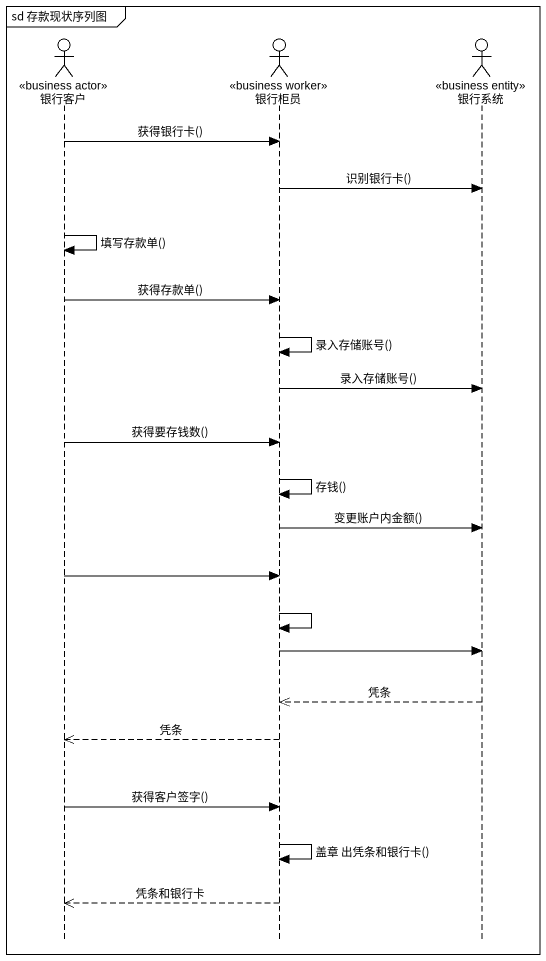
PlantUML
@startuml
mainframe sd 存款现状序列图
hide footbox
actor 银行客户 <<business actor>>
actor 银行柜员 <<business worker>>
actor 银行系统 <<business entity>>

银行客户 -> 银行柜员 : 获得银行卡()
银行柜员 -> 银行系统 : 识别银行卡()
银行客户 -> 银行客户 : 填写存款单()
银行客户 -> 银行柜员 : 获得存款单()
银行柜员 -> 银行柜员 : 录入存储账号()
银行柜员 -> 银行系统 : 录入存储账号()
银行客户 -> 银行柜员 : 获得要存钱数()
银行柜员 -> 银行柜员 : 存钱()
银行柜员 -> 银行系统 : 变更账户内金额()
银行客户 -> 银行柜员
银行柜员 -> 银行柜员
银行柜员 -> 银行系统
银行系统 -->> 银行柜员 : 凭条
银行柜员 -->> 银行客户 : 凭条
银行客户 -> 银行柜员 : 获得客户签字()
银行柜员 -> 银行柜员 : 盖章 出凭条和银行卡()
银行柜员 -->> 银行客户 : 凭条和银行卡
@enduml
